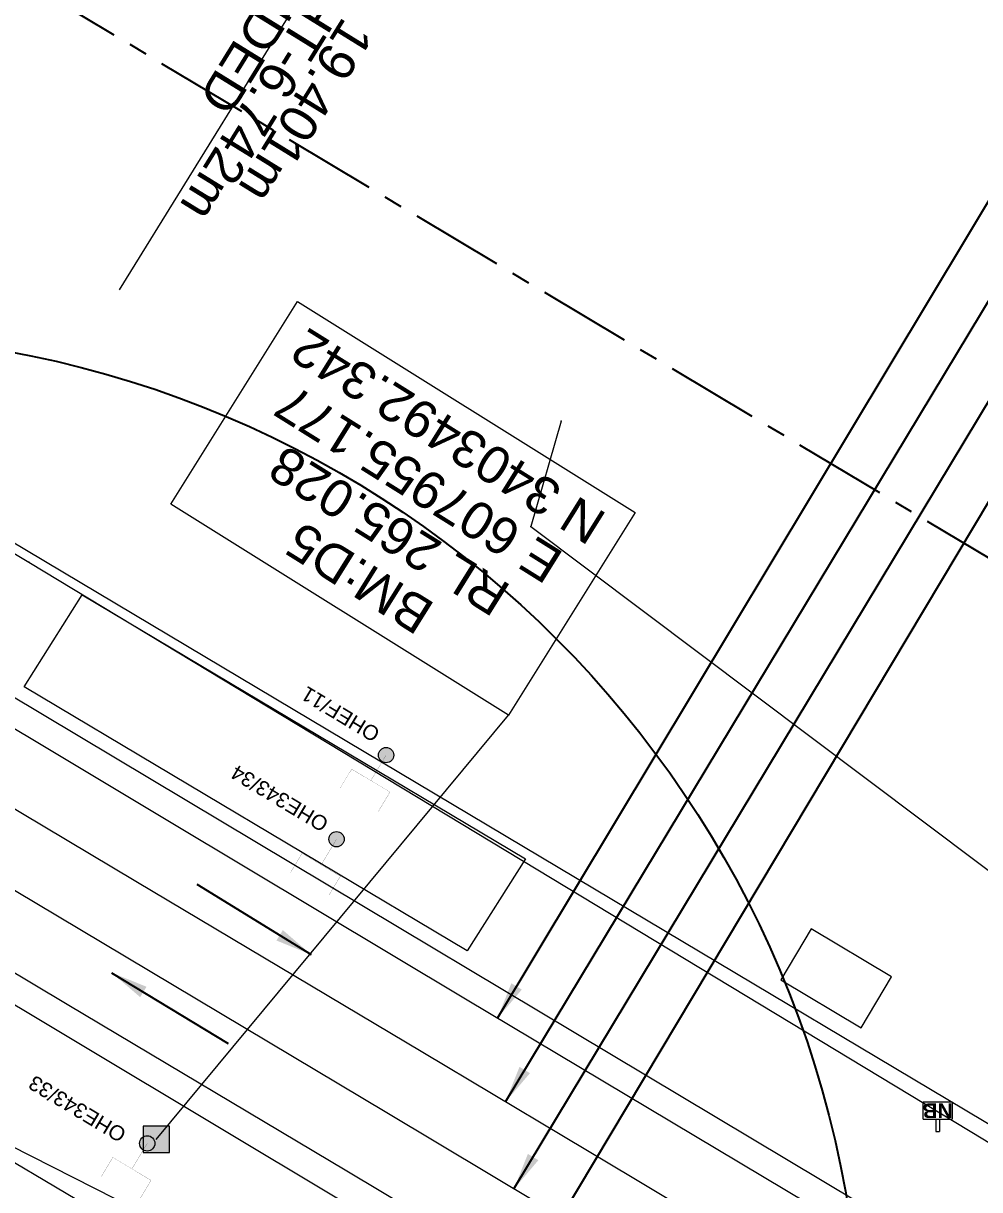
# Model space of a CAD drawing. Header units: metres. Extents: x 593168 to 611286, y 3401475 to 3412398.
# Drawn here: x 607946.2 to 608010.6, y 3403489 to 3403567.4 of the extents above; entities that cross this region are included whole.
import ezdxf
from ezdxf.enums import TextEntityAlignment as Align

# ---------------------------------------------------------------- set-up
doc = ezdxf.new("R2010")
doc.units = ezdxf.units.M
doc.header["$MEASUREMENT"] = 0
doc.linetypes.add('CENTER', pattern=[2, 1.25, -0.25, 0.25, -0.25])
for name, color, linetype, lineweight in [('Bench_Mark', 7, 'Continuous', 0), ("CHAWAPAIL STN. SRJ's", 251, 'Continuous', 0), ('Existing IR Track', 143, 'Continuous', 0), ('Grill', 251, 'Continuous', 0), ('Name Board', 251, 'Continuous', 0), ('OHE MAST', 8, 'Continuous', 0), ('OHE MAST TEXT', 8, 'Continuous', 0), ('Platform', 7, 'Continuous', 0), ('Pond Top', 5, 'Continuous', 0), ('Residential Building Semipucca', 251, 'Continuous', 0), ('Shed', 251, 'Continuous', 0), ('SRJ CH. in Station', 7, 'Continuous', 0), ('TOPOSTYLEREMARK', 251, 'Continuous', 0)]:
    doc.layers.add(name, color=color, linetype=linetype, lineweight=lineweight)
doc.layers.add('Existing Railway Boundary', color=7, linetype='CENTER')
doc.styles.add('NB', font='swissbo.ttf', dxfattribs={"height": 1.5})
doc.styles.get("Standard").update_dxf_attribs({"font": 'arial_0.ttf'})
doc.styles.add('Style-Arial', font='arial_0.ttf')
doc.dimstyles.new('ISO-25', dxfattribs={"dimtxt": 2.5, "dimasz": 2.5, "dimexe": 1.25, "dimexo": 0.625, "dimtad": 1, "dimtxsty": 'Standard', "dimcen": 2.5, "dimadec": 0, "dimazin": 0, "dimtfac": 1, "dimtmove": 0, "dimatfit": 3, "dimfxl": 1, "dimarcsym": 0})
doc.dimstyles.get("Standard").update_dxf_attribs({"dimtxt": 0.18, "dimasz": 0.18, "dimexe": 0.18, "dimexo": 0.0625, "dimgap": 0.09, "dimtad": 0, "dimtih": 1, "dimtoh": 1, "dimdec": 4, "dimzin": 0, "dimdsep": 46, "dimtxsty": 'Standard', "dimcen": 0.09, "dimadec": 0, "dimazin": 0, "dimtfac": 1, "dimtdec": 4, "dimtofl": 0, "dimtmove": 0, "dimatfit": 3, "dimfxl": 1, "dimtolj": 1, "dimtzin": 0, "dimarcsym": 0})

# ---------------------------------------------------------------- blocks, each defined once
blk = doc.blocks.new('NB')
for p, q in [((-0.976, 0.818), (-0.976, 1.983)), ((-0.976, 1.983), (0.976, 1.983)), ((0.976, 1.983), (0.976, 0.818)), ((-0.976, 0.818), (0.976, 0.818)), ((-0.132, 0.818), (-0.132, 0)), ((0.132, 0.818), (0.132, 0)), ((-0.132, 0), (0.132, 0))]:
    blk.add_line(p, q)
at = {"style": 'NB', "width": 1.025371}
blk.add_text('NB', height=0.9883, rotation=180, dxfattribs=at).set_placement((-0.005, 1.392), align=Align.MIDDLE)
blk = doc.blocks.new('BM')
blk.add_hatch(color=256).paths.add_polyline_path([(-0.88, 0.88), (-0.88, -0.88), (0.88, -0.88), (0.88, 0.88)])
for p, q in [((0.88, 0.88), (-0.88, 0.88)), ((-0.88, 0.88), (-0.88, -0.88)), ((0.88, -0.88), (0.88, 0.88)), ((-0.88, -0.88), (0.88, -0.88))]:
    blk.add_line(p, q)
blk = doc.blocks.new('OHE MAST')
h = blk.add_hatch(color=256)
h.dxf.hatch_style = 1
edge = h.paths.add_edge_path()
edge.add_arc((0, 0), 0.514, 0, 360)
at = {"const_width": 0.01}
for points in [[(1.5, 3.5), (1.5, 2), (-1.5, 2), (-1.5, 3.5)], [(0, 2), (0, 0)]]:
    blk.add_lwpolyline(points, dxfattribs=at)
blk.add_circle((0, 0), 0.514)

msp = doc.modelspace()

# ---------------------------------------------------------------- linework, layer by layer
at = {"color": 3}
msp.add_circle((607932.6307, 3403476.4679), 70, dxfattribs=at)
at = {"layer": "CHAWAPAIL STN. SRJ's", "lineweight": 13, "elevation": 135.6009, "flags": 128}
msp.add_lwpolyline([(607976.104, 3403587.3936), (607952.6712, 3403549.4836)], dxfattribs=at)
at = {"layer": 'Existing IR Track', "flags": 128}
for points in [[(608151.5167, 3403396.9152), (608086.4235, 3403435.7831), (608056.7796, 3403453.4972), (608031.8518, 3403468.4243), (608012.9231, 3403479.7069), (607975.9689, 3403501.7758), (607956.1825, 3403513.6224), (607936.3775, 3403525.4876), (607916.8375, 3403537.1673), (607899.659, 3403547.5073), (607879.377, 3403559.6085), (607862.2113, 3403569.8569), (607844.4569, 3403580.4738), (607828.8824, 3403589.8264), (607809.379, 3403601.4936), (607791.9107, 3403611.9358), (607773.1687, 3403623.2026), (607759.7901, 3403631.2413), (607739.2471, 3403643.525)], [(608029.322, 3403464.5008), (608010.4231, 3403475.8438), (608006.3658, 3403478.277), (607987.3072, 3403489.7199), (607973.099, 3403498.1886), (607953.8044, 3403509.6915), (607932.1823, 3403522.5789), (607914.3945, 3403533.2082), (607896.6199, 3403543.9107), (607876.7913, 3403555.7505), (607859.7798, 3403565.899), (607842.1925, 3403576.3679), (607825.4945, 3403586.3774), (607807.1703, 3403597.3308), (607789.4345, 3403607.9296), (607770.1471, 3403619.4703), (607756.8952, 3403627.397), (607736.6137, 3403639.5329)], [(608026.9257, 3403460.44), (608008.1768, 3403471.6857), (608002.8781, 3403474.8569), (607984.5464, 3403485.8427), (607970.6918, 3403494.1213), (607951.5286, 3403505.5588), (607929.5354, 3403518.6739), (607911.5987, 3403529.3824), (607893.3567, 3403540.369), (607874.2672, 3403551.8113), (607857.5925, 3403561.7627), (607839.8396, 3403572.38), (607822.6647, 3403582.6762), (607804.4462, 3403593.5463), (607787.7305, 3403603.5446), (607767.4701, 3403615.6488), (607754.3576, 3403623.4922)], [(608189.1933, 3403358.4469), (608145.1533, 3403384.1435), (608107.2322, 3403406.7721), (608077.1122, 3403424.809), (608048.9418, 3403441.6816), (608028.7206, 3403453.8546), (608009.5482, 3403465.3257), (607999.9832, 3403471.033), (607981.9504, 3403481.8659), (607967.9877, 3403490.2163), (607949.1946, 3403501.4065), (607926.8519, 3403514.7494), (607908.8396, 3403525.5435), (607890.4199, 3403536.5796), (607871.5161, 3403547.8865), (607855.0867, 3403557.649), (607837.0381, 3403568.5038), (607819.5812, 3403578.9165), (607801.5152, 3403589.7056), (607785.097, 3403599.5287), (607764.9084, 3403611.5797), (607751.7691, 3403619.4251)]]:
    msp.add_lwpolyline(points, dxfattribs=at)
at = {"layer": 'Existing Railway Boundary', "ltscale": 5}
msp.add_lwpolyline([(607755.5205, 3403663.0787), (607768.7738, 3403683.4578), (607924.3361, 3403590.4668), (607921.2062, 3403585.2309), (608145.5025, 3403451.1525), (608142.2829, 3403445.4311)], dxfattribs=at)
at = {"layer": 'Grill'}
for points in [[(607651.9058, 3403703.0721, 264.1877), (607735.7925, 3403652.7963, 264.4216), (607790.6879, 3403620.3994, 265.1144), (607793.0067, 3403623.6824, 264.8165), (607847.6243, 3403591.3213, 264.9515), (607872.7318, 3403576.074, 265.0664), (607923.826, 3403545.4481, 266.0531), (608033.472, 3403480.1018, 264.9185), (608063.5002, 3403462.0502, 265.0574), (608084.5837, 3403449.1867, 264.6106), (608082.646, 3403445.6569, 264.9645)], [(607640.479, 3403681.6155, 264.3916), (607639.4079, 3403679.3036, 264.4896), (607698.2112, 3403643.6708, 264.8385), (607696.6807, 3403641.2757, 264.6875), (607780.197, 3403590.449, 265.2504), (607900.2246, 3403518.3404, 265.7442), (607924.8835, 3403503.0983, 265.1644), (607997.4362, 3403460.0478, 264.8175), (607999.7097, 3403463.1994, 264.8715)]]:
    msp.add_polyline3d(points, dxfattribs=at)
at = {"layer": 'Platform'}
for points in [[(607652.8279, 3403701.8987, 264.2687), (607762.6406, 3403636.4108, 264.3486), (607762.6704, 3403636.0042, 264.3586), (607780.8986, 3403625.4356, 264.5106), (607784.0931, 3403623.0099, 264.8645), (607790.6421, 3403619.6952, 265.0254), (607792.717, 3403622.0022, 264.7425), (607833.0276, 3403598.4993, 264.8875), (607846.0888, 3403591.21, 264.9575), (607872.6068, 3403575.6801, 265.0464), (607897.8168, 3403560.6305, 264.7805), (607900.6438, 3403558.7384, 264.8785), (607946.6104, 3403531.1548, 265.0174), (608010.8903, 3403492.3092, 264.9825), (608032.38, 3403478.9077, 265.0105), (608062.8189, 3403461.0581, 265.0654), (608082.6172, 3403445.5764, 265.0154), (608086.2229, 3403443.3677, 264.9955), (608089.4838, 3403441.3029, 264.4746), (608110.0132, 3403427.1369, 264.2577)], [(608110.0132, 3403427.1369, 264.2577), (608115.7054, 3403423.207, 264.1977), (608114.7717, 3403420.8669, 264.1967), (608108.7281, 3403424.5152, 264.2462), (608087.3766, 3403437.3917, 264.4216), (608083.6344, 3403439.4006, 265.0444), (608059.4174, 3403454.1079, 265.0394), (608027.9986, 3403472.8375, 265.0424), (608007.1625, 3403485.2538, 265.0244), (607942.8243, 3403523.7221, 265.0234), (607900.4612, 3403549.1052, 265.0055), (607894.1275, 3403552.8093, 265.0304), (607869.9155, 3403567.2419, 265.0364), (607842.2593, 3403583.7919, 265.0404), (607829.8706, 3403591.2495, 265.0754), (607782.6065, 3403619.544, 265.0744), (607779.0394, 3403621.7433, 264.4076), (607761.5716, 3403632.1282, 264.3686), (607760.602, 3403632.7812, 264.3866), (607650.8302, 3403698.4085, 264.3257)], [(607854.0381, 3403556.2815, 265.0714), (608002.7013, 3403467.2048, 265.0274), (608005.3369, 3403465.5961, 264.2717), (608062.0144, 3403431.9177, 264.3137), (608088.7022, 3403415.7828, 264.2311), (608109.4816, 3403403.2238, 264.1667), (608108.6572, 3403401.8338, 264.1597), (608087.6622, 3403413.66, 264.2045), (608059.8373, 3403429.3421, 264.2637), (608004.0688, 3403461.9346, 264.5136), (608000.6608, 3403463.8423, 264.9255), (607945.345, 3403491.9252, 265.0534), (607844.0406, 3403553.336, 265.1734)]]:
    msp.add_polyline3d(points, dxfattribs=at)
msp.add_point((607946.61, 3403531.155, 265.017), dxfattribs=at)
at = {"layer": 'Pond Top'}
msp.add_polyline3d([(607982.4048, 3403540.6427, 262.2723), (607980.3629, 3403533.5712, 262.4672), (608067.1666, 3403468.3523, 261.3175), (608074.2519, 3403484.1077, 261.9673), (608072.3539, 3403485.1587, 260.6187)], dxfattribs=at)
for p in [(607982.405, 3403540.643, 262.272), (607980.363, 3403533.571, 262.467)]:
    msp.add_point(p, dxfattribs=at)
at = {"layer": 'Residential Building Semipucca'}
msp.add_polyline3d([(607999.2369, 3403506.4993, 265.035), (607997.1848, 3403503.0672, 265.035), (608002.5881, 3403499.8365, 265.0351), (608004.6402, 3403503.2687, 265.0351)], close=True, dxfattribs=at)
at = {"layer": 'Shed'}
msp.add_polyline3d([(607980.0065, 3403511.2124, 264.9795), (607976.0982, 3403505.023, 265.0354), (607946.2817, 3403522.7676, 264.8535), (607950.19, 3403528.9569, 264.7975)], close=True, dxfattribs=at)
at = {"layer": 'TOPOSTYLEREMARK'}
msp.add_line((607955.177, 3403492.342, -0.093), (607978.8718, 3403520.8616, -0.1329), dxfattribs=at)
at = {"layer": 'TOPOSTYLEREMARK', "linetype": 'Continuous', "elevation": -0.1329}
msp.add_lwpolyline([(607987.3883, 3403534.4909), (607978.8718, 3403520.8616), (607956.1562, 3403535.0558), (607964.6728, 3403548.6852)], close=True, dxfattribs=at)

# ---------------------------------------------------------------- block references
at = {"layer": 'Bench_Mark'}
msp.add_blockref('BM', (607955.177, 3403492.342, 265.121), dxfattribs=at)
at = {"layer": 'Name Board', "xscale": 0.9997078269170317, "yscale": 0.9997078269170317, "zscale": 0.9997078269170317}
msp.add_blockref('NB', (608007.7376, 3403492.8756, 265.0035), dxfattribs=at)
at = {"layer": 'OHE MAST', "rotation": 149.0208306544456}
for p in [(607970.6385, 3403518.1839), (607967.3025, 3403512.5269), (607954.5707, 3403492.075)]:
    msp.add_blockref('OHE MAST', p, dxfattribs=at)

# ---------------------------------------------------------------- texts
at = {"layer": "CHAWAPAIL STN. SRJ's", "lineweight": 13, "insert": (607977.3283, 3403586.1862, 67.8005), "char_height": 2.5, "width": 48.267487, "attachment_point": 4, "rotation": 238.27918, "line_spacing_factor": 0.648, "style": 'Style-Arial'}
msp.add_mtext('FOB AT CH: 19.401m \\PF/CSB HEIGHT-6.742m\\P{\\C1;TO BE EXTENDED}', dxfattribs=at)
at = {"layer": 'OHE MAST TEXT'}
for s, p in [('OHEF/11', (607970.3163, 3403519.8646, 265.28)), ('OHE343/34', (607966.8578, 3403513.8191, 265.069)), ('OHE343/33', (607953.251, 3403492.9385, 264.992))]:
    msp.add_text(s, height=1, rotation=149, dxfattribs=at).set_placement(p)
at = {"layer": 'TOPOSTYLEREMARK'}
for s, p in [('N 3403492.342', (607974.8004, 3403539.6193, -0.1329)), ('E 607955.177', (607972.8132, 3403536.4392, -0.1329)), ('RL 265.028', (607970.826, 3403533.259, -0.1329)), ('BM:D5', (607968.8388, 3403530.0788, -0.1329))]:
    msp.add_text(s, height=2.5, rotation=148, dxfattribs=at).set_placement(p, align=Align.MIDDLE_CENTER)

# ---------------------------------------------------------------- leaders
at = {"layer": 'Existing IR Track', "color": 7, "lineweight": -3}
for points in [[(607965.6091, 3403504.7606), (607957.9276, 3403509.4756)], [(607952.1726, 3403503.5552), (607960.0105, 3403498.7969)]]:
    msp.add_leader(points, dimstyle='ISO-25', override={"dimtxt": 3, "dimasz": 2.5, "dimtad": 0, "dimdec": 3, "dimzin": 2, "dimtdec": 3}, dxfattribs=at)
at = {"layer": 'SRJ CH. in Station', "color": 7, "lineweight": 15}
for points in [[(607978.1275, 3403500.4867), (608014.3607, 3403560.7803), (608076.2744, 3403522.4439)], [(607978.672, 3403494.8668), (608014.147, 3403553.6864), (608073.2276, 3403517.4784)], [(607979.2392, 3403489.0139), (608013.9333, 3403546.5924), (608072.844, 3403510.0936)], [(607979.9816, 3403483.0433), (608013.7195, 3403539.4984), (608074.4549, 3403501.9571)]]:
    msp.add_leader(points, dimstyle='Standard', override={"dimasz": 2.5, "dimgap": 0.25}, dxfattribs=at)

doc.saveas('drawing.dxf')
